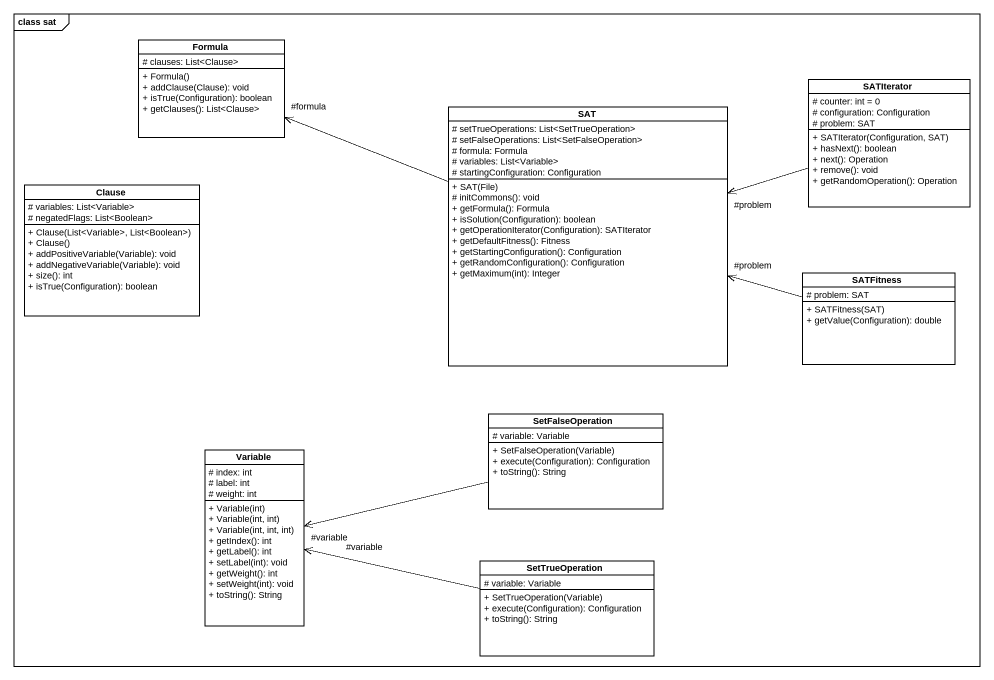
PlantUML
@startuml
mainframe class sat
hide circle
hide empty members
skinparam classAttributeIconSize 0
class Formula {
  # clauses: List<Clause>
  + Formula()
  + addClause(Clause): void
  + isTrue(Configuration): boolean
  + getClauses(): List<Clause>
}
class SATIterator {
  # counter: int = 0
  # configuration: Configuration
  # problem: SAT
  + SATIterator(Configuration, SAT)
  + hasNext(): boolean
  + next(): Operation
  + remove(): void
  + getRandomOperation(): Operation
}
class SAT {
  # setTrueOperations: List<SetTrueOperation>
  # setFalseOperations: List<SetFalseOperation>
  # formula: Formula
  # variables: List<Variable>
  # startingConfiguration: Configuration
  + SAT(File)
  # initCommons(): void
  + getFormula(): Formula
  + isSolution(Configuration): boolean
  + getOperationIterator(Configuration): SATIterator
  + getDefaultFitness(): Fitness
  + getStartingConfiguration(): Configuration
  + getRandomConfiguration(): Configuration
  + getMaximum(int): Integer
}
class Clause {
  # variables: List<Variable>
  # negatedFlags: List<Boolean>
  + Clause(List<Variable>, List<Boolean>)
  + Clause()
  + addPositiveVariable(Variable): void
  + addNegativeVariable(Variable): void
  + size(): int
  + isTrue(Configuration): boolean
}
class SATFitness {
  # problem: SAT
  + SATFitness(SAT)
  + getValue(Configuration): double
}
class SetFalseOperation {
  # variable: Variable
  + SetFalseOperation(Variable)
  + execute(Configuration): Configuration
  + toString(): String
}
class Variable {
  # index: int
  # label: int
  # weight: int
  + Variable(int)
  + Variable(int, int)
  + Variable(int, int, int)
  + getIndex(): int
  + getLabel(): int
  + setLabel(int): void
  + getWeight(): int
  + setWeight(int): void
  + toString(): String
}
class SetTrueOperation {
  # variable: Variable
  + SetTrueOperation(Variable)
  + execute(Configuration): Configuration
  + toString(): String
}
SATIterator -left-> "#problem" SAT
SAT -left-> "#formula" Formula
SATFitness -left-> "#problem" SAT
SetFalseOperation -left-> "#variable" Variable
SetTrueOperation -left-> "#variable" Variable
@enduml
